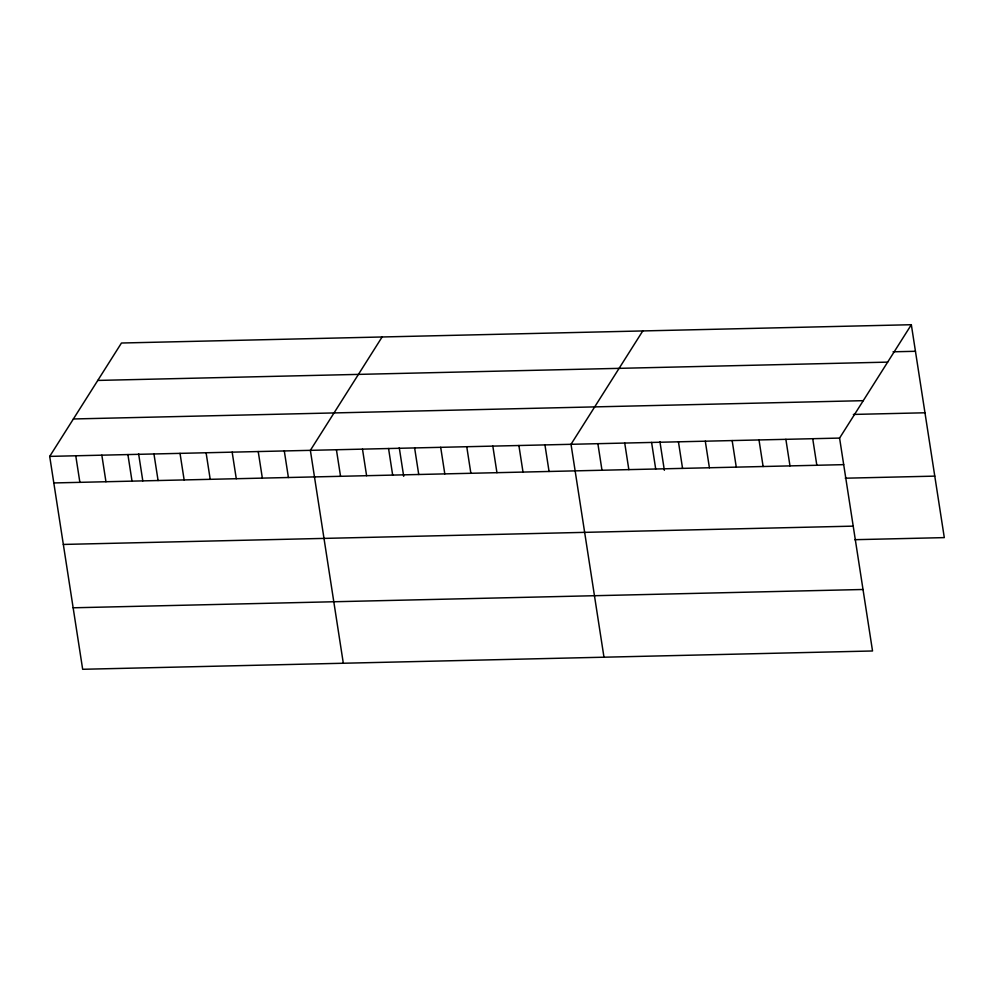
<?xml version="1.0" encoding="UTF-8"?>
<svg xmlns="http://www.w3.org/2000/svg" width="994" height="994" viewBox="0 0 994 994"><rect width="100%" height="100%" fill="white"/><g stroke="black" fill="none" stroke-linecap="round" stroke-linejoin="round"><path stroke-width="1.49" d="M911.336 324.715L839.582 438.081L872.533 650.983L82.664 669.285L49.7 456.383L121.467 343.017L911.336 324.715L944.3 537.617L854.778 539.692M382.118 336.978L310.364 450.332L343.315 663.246M642.783 330.94L571.016 444.293L603.979 657.208M893.072 351.801L915.449 351.292M97.785 380.429L887.654 362.127M73.382 418.971L863.264 400.669M853.361 414.436L924.979 412.783M49.7 456.383L839.582 438.081M53.813 482.947L843.695 464.645M845.26 478.201L934.782 476.126M63.33 544.439L853.212 526.137M73.146 607.794L863.016 589.492M812.719 438.702L816.832 465.267M785.869 439.323L789.981 465.888M759.006 439.944L763.119 466.509M732.156 440.566L736.268 467.143M705.293 441.187L709.405 467.764M678.442 441.808L682.555 468.385M659.917 441.622L664.352 470.286M651.592 442.429L655.705 469.006M624.729 443.051L628.842 469.628M597.879 443.672L601.991 470.249M544.948 444.902L549.061 471.479M518.893 445.511L523.006 472.075M492.825 446.107L496.938 472.684M466.758 446.716L470.87 473.281M440.69 447.312L444.803 473.889M414.622 447.921L418.735 474.498M399.253 447.673L403.701 476.325M388.555 448.53L392.667 475.095M362.487 449.126L366.6 475.704M336.419 449.735L340.544 476.312M284.296 450.941L288.409 477.518M258.229 451.549L262.341 478.114M232.161 452.146L236.274 478.723M206.093 452.755L210.206 479.332M180.026 453.363L184.138 479.928M153.958 453.96L158.083 480.537M138.601 453.711L142.801 480.86M127.903 454.569L132.016 481.133M101.835 455.165L105.948 481.742M75.768 455.774L79.88 482.351"/></g></svg>
